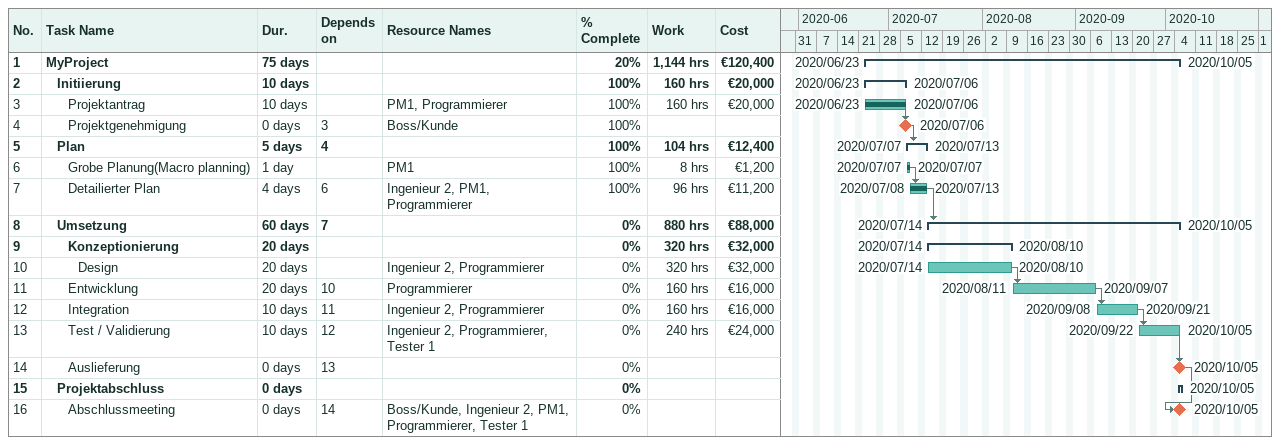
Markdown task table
| ID | Level | Task | Duration | Start | Finish | Predecessors | Resources | % complete | Work (h) | Cost (€) |
|---|---|---|---|---|---|---|---|---|---|---|
| 1 | 1 | **MyProject** | 75d | 2020-06-23 | 2020-10-05 |  |  | 20 | 1144 | 120400 |
| 2 | 2 | **Initiierung** | 10d | 2020-06-23 | 2020-07-06 |  |  | 100 | 160 | 20000 |
| 3 | 3 | Projektantrag | 10d | 2020-06-23 | 2020-07-06 |  | PM1, Programmierer | 100 | 160 | 20000 |
| 4 | 3 | Projektgenehmigung | 0d | 2020-07-06 | 2020-07-06 | 3 | Boss/Kunde | 100 |  |  |
| 5 | 2 | **Plan** | 5d | 2020-07-07 | 2020-07-13 | 4 |  | 100 | 104 | 12400 |
| 6 | 3 | Grobe Planung(Macro planning) | 1d | 2020-07-07 | 2020-07-07 |  | PM1 | 100 | 8 | 1200 |
| 7 | 3 | Detailierter Plan | 4d | 2020-07-08 | 2020-07-13 | 6 | Ingenieur 2, PM1, Programmierer | 100 | 96 | 11200 |
| 8 | 2 | **Umsetzung** | 60d | 2020-07-14 | 2020-10-05 | 7 |  | 0 | 880 | 88000 |
| 9 | 3 | **Konzeptionierung** | 20d | 2020-07-14 | 2020-08-10 |  |  | 0 | 320 | 32000 |
| 10 | 4 | Design | 20d | 2020-07-14 | 2020-08-10 |  | Ingenieur 2, Programmierer | 0 | 320 | 32000 |
| 11 | 3 | Entwicklung | 20d | 2020-08-11 | 2020-09-07 | 10 | Programmierer | 0 | 160 | 16000 |
| 12 | 3 | Integration | 10d | 2020-09-08 | 2020-09-21 | 11 | Ingenieur 2, Programmierer | 0 | 160 | 16000 |
| 13 | 3 | Test / Validierung | 10d | 2020-09-22 | 2020-10-05 | 12 | Ingenieur 2, Programmierer, Tester 1 | 0 | 240 | 24000 |
| 14 | 3 | Auslieferung | 0d | 2020-10-05 | 2020-10-05 | 13 |  | 0 |  |  |
| 15 | 2 | **Projektabschluss** | 0d | 2020-10-05 | 2020-10-05 |  |  | 0 |  |  |
| 16 | 3 | Abschlussmeeting | 0d | 2020-10-05 | 2020-10-05 | 14 | Boss/Kunde, Ingenieur 2, PM1, Programmierer, Tester 1 | 0 |  |  |
